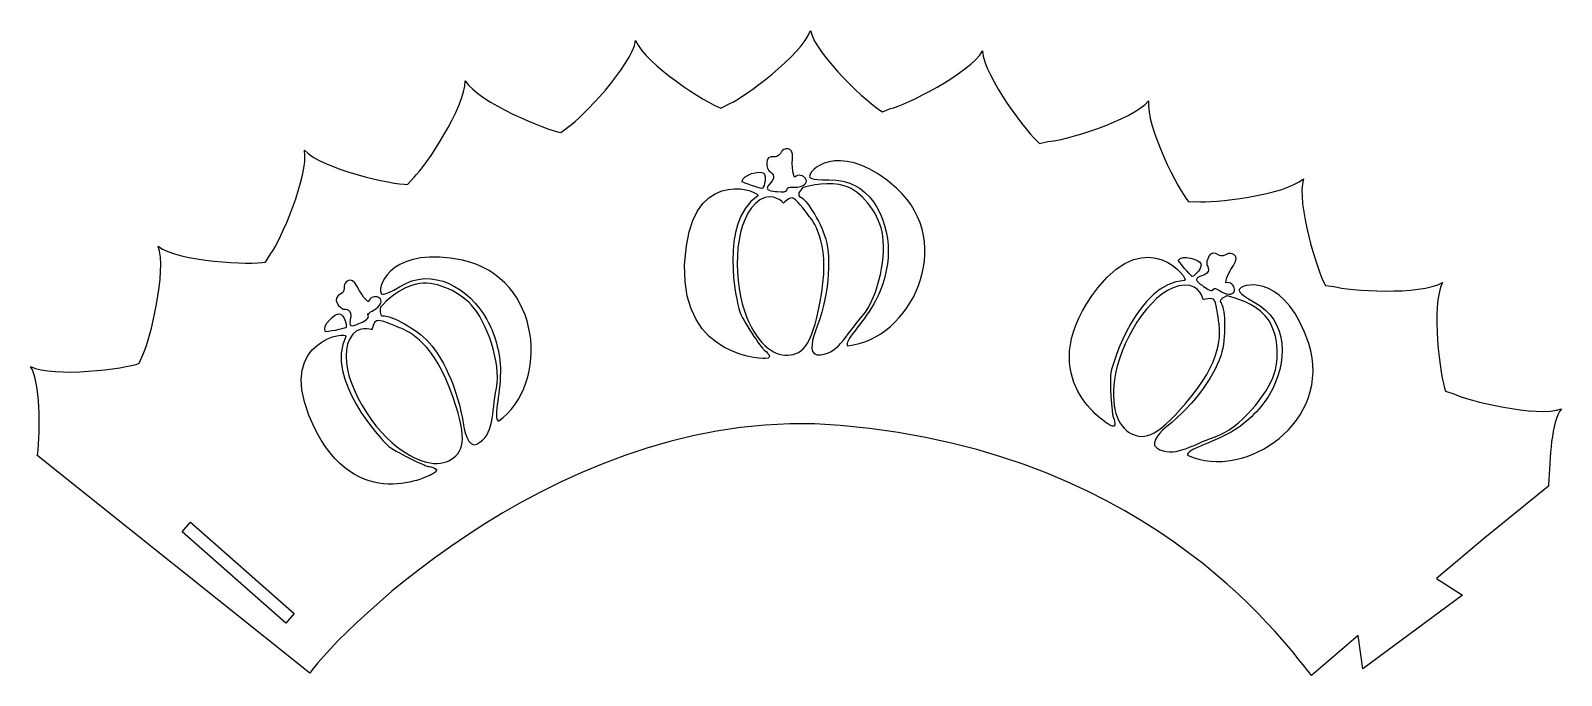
# Model space of a CAD drawing. Header units: centimetres. Extents: x -10.6 to 10.2, y -4.2 to 4.5.
import ezdxf

# ---------------------------------------------------------------- set-up
doc = ezdxf.new("R2010")
doc.units = ezdxf.units.CM
doc.header["$MEASUREMENT"] = 0
doc.layers.add('Camada 1', color=7, linetype='Continuous')

msp = doc.modelspace()

# ---------------------------------------------------------------- linework, layer by layer
at = {"layer": 'Camada 1'}
msp.add_open_spline([(9.98892, -1.6426), (10.00644, -1.27372), (10.02242, -0.79816), (10.16122, -0.61565), (10.16122, -0.61565), (9.83703, -0.73966), (8.88021, -0.50447), (8.704, -0.41195), (8.704, -0.41195), (8.704, -0.41195), (8.59399, -0.37869), (8.59399, -0.37869), (8.59399, -0.37869), (8.52147, -0.19327), (8.39333, 0.78362), (8.55227, 1.09218), (8.55227, 1.09218), (8.25456, 0.91374), (7.27145, 0.97918), (7.0818, 1.03971), (7.0818, 1.03971), (7.0818, 1.03971), (6.96769, 1.05336), (6.96769, 1.05336), (6.96769, 1.05336), (6.86411, 1.22335), (6.56822, 2.16315), (6.67122, 2.49462), (6.67122, 2.49462), (6.40896, 2.26724), (5.42942, 2.16095), (5.23215, 2.18762), (5.23215, 2.18762), (5.23215, 2.18762), (5.11743, 2.18124), (5.11743, 2.18124), (5.11743, 2.18124), (4.98585, 2.33065), (4.53132, 3.20483), (4.57517, 3.54916), (4.57517, 3.54916), (4.35641, 3.27966), (3.41021, 3.00491), (3.2113, 2.99692), (3.2113, 2.99692), (3.2113, 2.99692), (3.09941, 2.9707), (3.09941, 2.9707), (3.09941, 2.9707), (2.94391, 3.095), (2.34445, 3.87695), (2.32788, 4.22366), (2.32788, 4.22366), (2.15923, 3.92029), (1.27513, 3.48539), (1.08061, 3.44298), (1.08061, 3.44298), (1.08061, 3.44298), (0.97501, 3.39776), (0.97501, 3.39776), (0.97501, 3.39776), (0.80028, 3.49314), (0.07413, 4.15915), (-0.00241, 4.49769), (-0.00241, 4.49769), (-0.11584, 4.16963), (-0.91099, 3.58781), (-1.09519, 3.51228), (-1.09519, 3.51228), (-1.09519, 3.51228), (-1.21436, 3.44867), (-1.21436, 3.44867), (-1.21436, 3.44867), (-1.40301, 3.51225), (-2.23375, 4.04205), (-2.36792, 4.36214), (-2.36792, 4.36214), (-2.42266, 4.01948), (-3.1047, 3.30844), (-3.273, 3.20205), (-3.273, 3.20205), (-3.273, 3.20205), (-3.37934, 3.11871), (-3.37934, 3.11871), (-3.37934, 3.11871), (-3.57616, 3.14858), (-4.48628, 3.52604), (-4.674, 3.81803), (-4.674, 3.81803), (-4.66836, 3.47095), (-5.21655, 2.65228), (-5.36385, 2.51829), (-5.36385, 2.51829), (-5.36385, 2.51829), (-5.4541, 2.41775), (-5.4541, 2.41775), (-5.4541, 2.41775), (-5.65312, 2.41299), (-6.61496, 2.62667), (-6.85054, 2.88162), (-6.85054, 2.88162), (-6.78471, 2.54081), (-7.18243, 1.63937), (-7.30422, 1.48184), (-7.30422, 1.48184), (-7.30422, 1.48184), (-7.3756, 1.36717), (-7.3756, 1.36717), (-7.3756, 1.36717), (-7.57078, 1.32793), (-8.55511, 1.37135), (-8.83136, 1.58151), (-8.83136, 1.58151), (-8.70735, 1.25732), (-8.94249, 0.3005), (-9.03506, 0.12421), (-9.03506, 0.12421), (-9.03506, 0.12421), (-9.08546, -0.00115), (-9.08546, -0.00115), (-9.08546, -0.00115), (-9.27085, -0.07367), (-10.24777, -0.20184), (-10.55633, -0.04282), (-10.55633, -0.04282), (-10.42274, -0.26576), (-10.42584, -0.87279), (-10.46127, -1.24345), (-10.46127, -1.24345), (-10.46127, -1.24345), (-10.47423, -1.24218), (-10.47423, -1.24218), (-10.47423, -1.24218), (-10.47423, -1.24218), (-6.77774, -4.19215), (-6.77774, -4.19215), (-6.77774, -4.19215), (-6.35081, -3.58811), (-3.284, -0.52897), (0.40231, -0.84102), (0.40231, -0.84102), (4.7288, -1.20726), (6.52128, -3.93786), (6.78107, -4.22073), (6.78107, -4.22073), (6.78107, -4.22073), (7.40882, -3.68307), (7.40882, -3.68307), (7.40882, -3.68307), (7.40882, -3.68307), (7.47325, -4.13321), (7.47325, -4.13321), (7.47325, -4.13321), (7.47325, -4.13321), (8.8236, -3.13655), (8.8236, -3.13655), (8.8236, -3.13655), (8.8236, -3.13655), (8.46985, -2.91139), (8.46985, -2.91139), (8.46985, -2.91139), (8.46985, -2.91139), (9.12543, -2.36294), (9.12543, -2.36294), (9.12543, -2.36294), (9.12543, -2.36294), (9.12543, -2.36294), (9.12543, -2.36294), (9.12543, -2.36294), (9.12543, -2.36294), (9.98683, -1.66105), (9.98683, -1.66105), (9.98683, -1.66105), (9.98683, -1.66105), (9.98892, -1.6426), (9.98892, -1.6426)], degree=3, knots=[0, 0, 0, 0, 0.02222222, 0.02222222, 0.02222222, 0.02222222, 0.04444444, 0.04444444, 0.04444444, 0.04444444, 0.06666667, 0.06666667, 0.06666667, 0.06666667, 0.08888889, 0.08888889, 0.08888889, 0.08888889, 0.11111111, 0.11111111, 0.11111111, 0.11111111, 0.13333333, 0.13333333, 0.13333333, 0.13333333, 0.15555556, 0.15555556, 0.15555556, 0.15555556, 0.17777778, 0.17777778, 0.17777778, 0.17777778, 0.2, 0.2, 0.2, 0.2, 0.22222222, 0.22222222, 0.22222222, 0.22222222, 0.24444444, 0.24444444, 0.24444444, 0.24444444, 0.26666667, 0.26666667, 0.26666667, 0.26666667, 0.28888889, 0.28888889, 0.28888889, 0.28888889, 0.31111111, 0.31111111, 0.31111111, 0.31111111, 0.33333333, 0.33333333, 0.33333333, 0.33333333, 0.35555556, 0.35555556, 0.35555556, 0.35555556, 0.37777778, 0.37777778, 0.37777778, 0.37777778, 0.4, 0.4, 0.4, 0.4, 0.42222222, 0.42222222, 0.42222222, 0.42222222, 0.44444444, 0.44444444, 0.44444444, 0.44444444, 0.46666667, 0.46666667, 0.46666667, 0.46666667, 0.48888889, 0.48888889, 0.48888889, 0.48888889, 0.51111111, 0.51111111, 0.51111111, 0.51111111, 0.53333333, 0.53333333, 0.53333333, 0.53333333, 0.55555556, 0.55555556, 0.55555556, 0.55555556, 0.57777778, 0.57777778, 0.57777778, 0.57777778, 0.6, 0.6, 0.6, 0.6, 0.62222222, 0.62222222, 0.62222222, 0.62222222, 0.64444444, 0.64444444, 0.64444444, 0.64444444, 0.66666667, 0.66666667, 0.66666667, 0.66666667, 0.68888889, 0.68888889, 0.68888889, 0.68888889, 0.71111111, 0.71111111, 0.71111111, 0.71111111, 0.73333333, 0.73333333, 0.73333333, 0.73333333, 0.75555556, 0.75555556, 0.75555556, 0.75555556, 0.77777778, 0.77777778, 0.77777778, 0.77777778, 0.8, 0.8, 0.8, 0.8, 0.82222222, 0.82222222, 0.82222222, 0.82222222, 0.84444444, 0.84444444, 0.84444444, 0.84444444, 0.86666667, 0.86666667, 0.86666667, 0.86666667, 0.88888889, 0.88888889, 0.88888889, 0.88888889, 0.91111111, 0.91111111, 0.91111111, 0.91111111, 0.93333333, 0.93333333, 0.93333333, 0.93333333, 0.95555556, 0.95555556, 0.95555556, 0.95555556, 1, 1, 1, 1], dxfattribs=at)
at = {"layer": 'Camada 1', "color": 7}
for points, knots in [([(-0.47665, 2.791), (-0.45223, 2.78693), (-0.40788, 2.83003), (-0.39302, 2.86469), (-0.39302, 2.86469), (-0.37815, 2.89935), (-0.23139, 2.95335), (-0.24446, 2.7706), (-0.24446, 2.7706), (-0.25862, 2.57235), (-0.21594, 2.51464), (-0.21594, 2.51464), (-0.21594, 2.51464), (-0.12209, 2.61058), (0.06613, 2.4192), (-0.17633, 2.38095), (-0.17633, 2.38095), (-0.21305, 2.37516), (-0.31497, 2.39582), (-0.31497, 2.35618), (-0.31497, 2.35618), (-0.31497, 2.31654), (-0.37741, 2.31057), (-0.45364, 2.32149), (-0.45364, 2.32149), (-0.51113, 2.32977), (-0.65075, 2.32683), (-0.55349, 2.42544), (-0.55349, 2.42544), (-0.4394, 2.54112), (-0.54277, 2.58395), (-0.56257, 2.5988), (-0.56257, 2.5988), (-0.5824, 2.61365), (-0.65492, 2.82068), (-0.47665, 2.791)], [0, 0, 0, 0, 0.1, 0.1, 0.1, 0.1, 0.2, 0.2, 0.2, 0.2, 0.3, 0.3, 0.3, 0.3, 0.4, 0.4, 0.4, 0.4, 0.5, 0.5, 0.5, 0.5, 0.6, 0.6, 0.6, 0.6, 0.7, 0.7, 0.7, 0.7, 0.8, 0.8, 0.8, 0.8, 1, 1, 1, 1]), ([(-0.01302, 2.52694), (0.00108, 2.67093), (0.47537, 2.99271), (1.16694, 2.36324), (1.16694, 2.36324), (1.98376, 1.61981), (1.35609, 0.31947), (0.50112, 0.2353), (0.50112, 0.2353), (0.44897, 0.29957), (0.68956, 0.51698), (0.85648, 0.80214), (0.85648, 0.80214), (0.9889, 1.02849), (1.05045, 1.30982), (1.05145, 1.50323), (1.05145, 1.50323), (1.05404, 1.99059), (0.77742, 2.50153), (0.24754, 2.47978), (0.24754, 2.47978), (-0.02109, 2.46876), (-0.01302, 2.52694), (-0.01302, 2.52694)], [0, 0, 0, 0, 0.14285714, 0.14285714, 0.14285714, 0.14285714, 0.28571429, 0.28571429, 0.28571429, 0.28571429, 0.42857143, 0.42857143, 0.42857143, 0.42857143, 0.57142857, 0.57142857, 0.57142857, 0.57142857, 0.71428571, 0.71428571, 0.71428571, 0.71428571, 1, 1, 1, 1]), ([(-0.71612, 2.26209), (-0.64622, 2.30868), (-1.52821, 2.67804), (-1.68174, 1.58859), (-1.68174, 1.58859), (-1.88692, 0.13251), (-0.73593, 0.0634), (-0.61214, 0.0634), (-0.61214, 0.0634), (-0.48834, 0.0634), (-0.60719, 0.16741), (-0.63196, 0.18228), (-0.63196, 0.18228), (-0.65673, 0.1971), (-0.92906, 0.58831), (-0.96375, 0.70716), (-0.96375, 0.70716), (-0.99835, 0.82604), (-1.25092, 1.90554), (-0.71612, 2.26209)], [0, 0, 0, 0, 0.16666667, 0.16666667, 0.16666667, 0.16666667, 0.33333333, 0.33333333, 0.33333333, 0.33333333, 0.5, 0.5, 0.5, 0.5, 0.66666667, 0.66666667, 0.66666667, 0.66666667, 1, 1, 1, 1]), ([(-0.65172, 2.3611), (-0.62201, 2.40073), (-0.59229, 2.52945), (-0.63688, 2.56909), (-0.63688, 2.56909), (-0.68144, 2.60872), (-0.92903, 2.55422), (-0.92406, 2.45519), (-0.92406, 2.45519), (-0.83495, 2.40568), (-0.65172, 2.3611), (-0.65172, 2.3611)], [0, 0, 0, 0, 0.25, 0.25, 0.25, 0.25, 0.5, 0.5, 0.5, 0.5, 1, 1, 1, 1]), ([(-0.36454, 2.16303), (-0.35462, 2.1779), (-0.29522, 2.23727), (-0.25064, 2.23727), (-0.25064, 2.23727), (-0.20608, 2.23727), (-0.07242, 2.05905), (-0.02781, 1.99962), (-0.02781, 1.99962), (0.01675, 1.94017), (0.26437, 1.66778), (0.15047, 0.9597), (0.15047, 0.9597), (0.03657, 0.25157), (-0.0966, 0.11965), (-0.31006, 0.10795), (-0.31006, 0.10795), (-0.5081, 0.09718), (-0.74583, 0.27633), (-0.89439, 0.70715), (-0.89439, 0.70715), (-1.0655, 1.20338), (-1.02882, 1.98546), (-0.6864, 2.20755), (-0.6864, 2.20755), (-0.50318, 2.32647), (-0.36454, 2.16303), (-0.36454, 2.16303)], [0, 0, 0, 0, 0.125, 0.125, 0.125, 0.125, 0.25, 0.25, 0.25, 0.25, 0.375, 0.375, 0.375, 0.375, 0.5, 0.5, 0.5, 0.5, 0.625, 0.625, 0.625, 0.625, 0.75, 0.75, 0.75, 0.75, 1, 1, 1, 1]), ([(-0.11197, 2.37102), (0.00196, 2.40568), (0.2495, 2.46511), (0.46739, 2.39579), (0.46739, 2.39579), (0.68525, 2.32647), (0.90408, 2.05972), (0.96751, 1.77677), (0.96751, 1.77677), (1.03191, 1.48959), (0.92999, 0.90198), (0.70012, 0.63787), (0.70012, 0.63787), (0.46739, 0.37046), (0.3632, 0.10286), (0.09102, 0.11294), (0.09102, 0.11294), (-0.04267, 0.11791), (0.04374, 0.38139), (0.06133, 0.42488), (0.06133, 0.42488), (0.24948, 0.89041), (0.28215, 1.40484), (0.20492, 1.67773), (0.20492, 1.67773), (0.13062, 1.94017), (-0.07239, 2.2274), (-0.13674, 2.24719), (-0.13674, 2.24719), (-0.20111, 2.26702), (-0.11197, 2.37102), (-0.11197, 2.37102)], [0, 0, 0, 0, 0.11111111, 0.11111111, 0.11111111, 0.11111111, 0.22222222, 0.22222222, 0.22222222, 0.22222222, 0.33333333, 0.33333333, 0.33333333, 0.33333333, 0.44444444, 0.44444444, 0.44444444, 0.44444444, 0.55555556, 0.55555556, 0.55555556, 0.55555556, 0.66666667, 0.66666667, 0.66666667, 0.66666667, 0.77777778, 0.77777778, 0.77777778, 0.77777778, 1, 1, 1, 1]), ([(5.06042, 1.11931), (5.14424, 1.12473), (4.56509, 1.8856), (3.88742, 1.01887), (3.88742, 1.01887), (2.9817, -0.13956), (3.94394, -0.77487), (4.05114, -0.83679), (4.05114, -0.83679), (4.15835, -0.89868), (4.10742, -0.74919), (4.09342, -0.72392), (4.09342, -0.72392), (4.0794, -0.69871), (4.03913, -0.22373), (4.06855, -0.10347), (4.06855, -0.10347), (4.09795, 0.01676), (4.41899, 1.07793), (5.06042, 1.11931)], [0, 0, 0, 0, 0.16666667, 0.16666667, 0.16666667, 0.16666667, 0.33333333, 0.33333333, 0.33333333, 0.33333333, 0.5, 0.5, 0.5, 0.5, 0.66666667, 0.66666667, 0.66666667, 0.66666667, 1, 1, 1, 1]), ([(-5.81364, 0.94442), (-5.87341, 1.07616), (-5.62356, 1.59199), (-4.70993, 1.39262), (-4.70993, 1.39262), (-3.63083, 1.15722), (-3.52423, -0.28275), (-4.22259, -0.78315), (-4.22259, -0.78315), (-4.29987, -0.75357), (-4.20023, -0.44499), (-4.19827, -0.11455), (-4.19827, -0.11455), (-4.19676, 0.14768), (-4.28415, 0.4221), (-4.37996, 0.59009), (-4.37996, 0.59009), (-4.62139, 1.01345), (-5.11643, 1.31761), (-5.56445, 1.03385), (-5.56445, 1.03385), (-5.79154, 0.89002), (-5.81364, 0.94442), (-5.81364, 0.94442)], [0, 0, 0, 0, 0.14285714, 0.14285714, 0.14285714, 0.14285714, 0.28571429, 0.28571429, 0.28571429, 0.28571429, 0.42857143, 0.42857143, 0.42857143, 0.42857143, 0.57142857, 0.57142857, 0.57142857, 0.57142857, 0.71428571, 0.71428571, 0.71428571, 0.71428571, 1, 1, 1, 1]), ([(5.16567, 1.17286), (5.2112, 1.19233), (5.30132, 1.28896), (5.28251, 1.34555), (5.28251, 1.34555), (5.26372, 1.40214), (5.02205, 1.47874), (4.97684, 1.39053), (4.97684, 1.39053), (5.02928, 1.30309), (5.16567, 1.17286), (5.16567, 1.17286)], [0, 0, 0, 0, 0.25, 0.25, 0.25, 0.25, 0.5, 0.5, 0.5, 0.5, 1, 1, 1, 1]), ([(5.53223, 1.45763), (5.55136, 1.44189), (5.61129, 1.45705), (5.6415, 1.47964), (5.6415, 1.47964), (5.67172, 1.50221), (5.82581, 1.47562), (5.72312, 1.32388), (5.72312, 1.32388), (5.61173, 1.15926), (5.61985, 1.08795), (5.61985, 1.08795), (5.61985, 1.08795), (5.7491, 1.12412), (5.81641, 0.86424), (5.58731, 0.95235), (5.58731, 0.95235), (5.5526, 0.96569), (5.47465, 1.03453), (5.45486, 1.00024), (5.45486, 1.00024), (5.43504, 0.96592), (5.37797, 0.99196), (5.31744, 1.03956), (5.31744, 1.03956), (5.27177, 1.07546), (5.1494, 1.14275), (5.28291, 1.17952), (5.28291, 1.17952), (5.43954, 1.22265), (5.37147, 1.31141), (5.36173, 1.33417), (5.36173, 1.33417), (5.35196, 1.3569), (5.39271, 1.57248), (5.53223, 1.45763)], [0, 0, 0, 0, 0.1, 0.1, 0.1, 0.1, 0.2, 0.2, 0.2, 0.2, 0.3, 0.3, 0.3, 0.3, 0.4, 0.4, 0.4, 0.4, 0.5, 0.5, 0.5, 0.5, 0.6, 0.6, 0.6, 0.6, 0.7, 0.7, 0.7, 0.7, 0.8, 0.8, 0.8, 0.8, 1, 1, 1, 1]), ([(-6.3472, 0.94127), (-6.32402, 0.94997), (-6.30714, 1.00945), (-6.31161, 1.04692), (-6.31161, 1.04692), (-6.31606, 1.08436), (-6.21596, 1.20453), (-6.1359, 1.03972), (-6.1359, 1.03972), (-6.04904, 0.86094), (-5.98321, 0.83231), (-5.98321, 0.83231), (-5.98321, 0.83231), (-5.9499, 0.96233), (-5.69119, 0.8907), (-5.88206, 0.73635), (-5.88206, 0.73635), (-5.91095, 0.71296), (-6.00956, 0.67989), (-5.98975, 0.64557), (-5.98975, 0.64557), (-5.96993, 0.61125), (-6.02102, 0.57485), (-6.09251, 0.54619), (-6.09251, 0.54619), (-6.14643, 0.52463), (-6.26589, 0.45226), (-6.23097, 0.5863), (-6.23097, 0.5863), (-6.19001, 0.74352), (-6.30095, 0.72894), (-6.32551, 0.73187), (-6.32551, 0.73187), (-6.35011, 0.73484), (-6.51642, 0.87787), (-6.3472, 0.94127)], [0, 0, 0, 0, 0.1, 0.1, 0.1, 0.1, 0.2, 0.2, 0.2, 0.2, 0.3, 0.3, 0.3, 0.3, 0.4, 0.4, 0.4, 0.4, 0.5, 0.5, 0.5, 0.5, 0.6, 0.6, 0.6, 0.6, 0.7, 0.7, 0.7, 0.7, 0.8, 0.8, 0.8, 0.8, 1, 1, 1, 1]), ([(-5.82139, 0.75992), (-5.74006, 0.84689), (-5.55538, 1.02215), (-5.33202, 1.07104), (-5.33202, 1.07104), (-5.10869, 1.11994), (-4.78579, 0.99833), (-4.58941, 0.78503), (-4.58941, 0.78503), (-4.39005, 0.56849), (-4.18449, 0.00866), (-4.25154, -0.33498), (-4.25154, -0.33498), (-4.31935, -0.68293), (-4.27583, -0.96678), (-4.51655, -1.09412), (-4.51655, -1.09412), (-4.63482, -1.15667), (-4.69173, -0.88528), (-4.69824, -0.83882), (-4.69824, -0.83882), (-4.76806, -0.34159), (-4.99701, 0.12027), (-5.20031, 0.31796), (-5.20031, 0.31796), (-5.39586, 0.50812), (-5.71532, 0.65533), (-5.78094, 0.6403), (-5.78094, 0.6403), (-5.84658, 0.62525), (-5.82139, 0.75992), (-5.82139, 0.75992)], [0, 0, 0, 0, 0.11111111, 0.11111111, 0.11111111, 0.11111111, 0.22222222, 0.22222222, 0.22222222, 0.22222222, 0.33333333, 0.33333333, 0.33333333, 0.33333333, 0.44444444, 0.44444444, 0.44444444, 0.44444444, 0.55555556, 0.55555556, 0.55555556, 0.55555556, 0.66666667, 0.66666667, 0.66666667, 0.66666667, 0.77777778, 0.77777778, 0.77777778, 0.77777778, 1, 1, 1, 1]), ([(5.31537, 0.85774), (5.33138, 0.86565), (5.41253, 0.88737), (5.45113, 0.86507), (5.45113, 0.86507), (5.48971, 0.84279), (5.51638, 0.6216), (5.52529, 0.54783), (5.52529, 0.54783), (5.53415, 0.47406), (5.61242, 0.11436), (5.15974, -0.4419), (5.15974, -0.4419), (4.70706, -0.99819), (4.52575, -1.04586), (4.33503, -0.94929), (4.33503, -0.94929), (4.15813, -0.8596), (4.04185, -0.58557), (4.12858, -0.13818), (4.12858, -0.13818), (4.22849, 0.37712), (4.65132, 1.03607), (5.05891, 1.05721), (5.05891, 1.05721), (5.27698, 1.06859), (5.31537, 0.85774), (5.31537, 0.85774)], [0, 0, 0, 0, 0.125, 0.125, 0.125, 0.125, 0.25, 0.25, 0.25, 0.25, 0.375, 0.375, 0.375, 0.375, 0.5, 0.5, 0.5, 0.5, 0.625, 0.625, 0.625, 0.625, 0.75, 0.75, 0.75, 0.75, 1, 1, 1, 1]), ([(5.80173, 0.99712), (5.88595, 1.11475), (6.45758, 1.15632), (6.74174, 0.26539), (6.74174, 0.26539), (7.07742, -0.78686), (5.88367, -1.59913), (5.10114, -1.24456), (5.10114, -1.24456), (5.08812, -1.16283), (5.40517, -1.09483), (5.6923, -0.93135), (5.6923, -0.93135), (5.92016, -0.80155), (6.11413, -0.58866), (6.2117, -0.42166), (6.2117, -0.42166), (6.45763, -0.00089), (6.47353, 0.57992), (6.00379, 0.82601), (6.00379, 0.82601), (5.76567, 0.95077), (5.80173, 0.99712), (5.80173, 0.99712)], [0, 0, 0, 0, 0.14285714, 0.14285714, 0.14285714, 0.14285714, 0.28571429, 0.28571429, 0.28571429, 0.28571429, 0.42857143, 0.42857143, 0.42857143, 0.42857143, 0.57142857, 0.57142857, 0.57142857, 0.57142857, 0.71428571, 0.71428571, 0.71428571, 0.71428571, 1, 1, 1, 1]), ([(5.63809, 0.91158), (5.75408, 0.88462), (5.99816, 0.81231), (6.15223, 0.64332), (6.15223, 0.64332), (6.30622, 0.47436), (6.36236, 0.13394), (6.27584, -0.14281), (6.27584, -0.14281), (6.18802, -0.42372), (5.80594, -0.88166), (5.47481, -0.99543), (5.47481, -0.99543), (5.13956, -1.11066), (4.91551, -1.29031), (4.6849, -1.1455), (4.6849, -1.1455), (4.57161, -1.07438), (4.77814, -0.88938), (4.81515, -0.86052), (4.81515, -0.86052), (5.21086, -0.55143), (5.49637, -0.12225), (5.56593, 0.15268), (5.56593, 0.15268), (5.63279, 0.4171), (5.60059, 0.76736), (5.55476, 0.81668), (5.55476, 0.81668), (5.50886, 0.86607), (5.63809, 0.91158), (5.63809, 0.91158)], [0, 0, 0, 0, 0.11111111, 0.11111111, 0.11111111, 0.11111111, 0.22222222, 0.22222222, 0.22222222, 0.22222222, 0.33333333, 0.33333333, 0.33333333, 0.33333333, 0.44444444, 0.44444444, 0.44444444, 0.44444444, 0.55555556, 0.55555556, 0.55555556, 0.55555556, 0.66666667, 0.66666667, 0.66666667, 0.66666667, 0.77777778, 0.77777778, 0.77777778, 0.77777778, 1, 1, 1, 1]), ([(-6.28388, 0.48145), (-6.27795, 0.53061), (-6.31658, 0.65697), (-6.37503, 0.66899), (-6.37503, 0.66899), (-6.43342, 0.68103), (-6.62059, 0.51005), (-6.5668, 0.42676), (-6.5668, 0.42676), (-6.46486, 0.42843), (-6.28388, 0.48145), (-6.28388, 0.48145)], [0, 0, 0, 0, 0.25, 0.25, 0.25, 0.25, 0.5, 0.5, 0.5, 0.5, 1, 1, 1, 1]), ([(-6.29013, 0.3635), (-6.2529, 0.4388), (-7.20141, 0.31767), (-6.78964, -0.70256), (-6.78964, -0.70256), (-6.23931, -2.06617), (-5.20796, -1.55052), (-5.10073, -1.48861), (-5.10073, -1.48861), (-4.99352, -1.4267), (-5.14846, -1.39606), (-5.17733, -1.39553), (-5.17733, -1.39553), (-5.20617, -1.39508), (-5.63765, -1.19246), (-5.72711, -1.10687), (-5.72711, -1.10687), (-5.81652, -1.02128), (-6.575, -0.21269), (-6.29013, 0.3635)], [0, 0, 0, 0, 0.16666667, 0.16666667, 0.16666667, 0.16666667, 0.33333333, 0.33333333, 0.33333333, 0.33333333, 0.5, 0.5, 0.5, 0.5, 0.66666667, 0.66666667, 0.66666667, 0.66666667, 1, 1, 1, 1]), ([(-5.93611, 0.45354), (-5.93497, 0.47137), (-5.9132, 0.55249), (-5.87459, 0.57477), (-5.87459, 0.57477), (-5.83601, 0.59705), (-5.63112, 0.50955), (-5.56278, 0.48039), (-5.56278, 0.48039), (-5.49446, 0.45118), (-5.14384, 0.3391), (-4.88844, -0.33106), (-4.88844, -0.33106), (-4.63301, -1.00125), (-4.68238, -1.18209), (-4.8614, -1.29896), (-4.8614, -1.29896), (-5.02751, -1.40733), (-5.32297, -1.37103), (-5.66706, -1.07221), (-5.66706, -1.07221), (-6.06338, -0.72801), (-6.42263, -0.03237), (-6.23716, 0.33119), (-6.23716, 0.33119), (-6.13791, 0.52571), (-5.93611, 0.45354), (-5.93611, 0.45354)], [0, 0, 0, 0, 0.125, 0.125, 0.125, 0.125, 0.25, 0.25, 0.25, 0.25, 0.375, 0.375, 0.375, 0.375, 0.5, 0.5, 0.5, 0.5, 0.625, 0.625, 0.625, 0.625, 0.75, 0.75, 0.75, 0.75, 1, 1, 1, 1]), ([(-8.39205, -2.14842), (-8.39205, -2.14842), (-8.50641, -2.2784), (-8.50641, -2.2784), (-8.50641, -2.2784), (-8.50641, -2.2784), (-7.10268, -3.51349), (-7.10268, -3.51349), (-7.10268, -3.51349), (-7.10268, -3.51349), (-6.98831, -3.38352), (-6.98831, -3.38352), (-6.98831, -3.38352), (-6.98831, -3.38352), (-8.39205, -2.14842), (-8.39205, -2.14842)], [0, 0, 0, 0, 0.2, 0.2, 0.2, 0.2, 0.4, 0.4, 0.4, 0.4, 0.6, 0.6, 0.6, 0.6, 1, 1, 1, 1])]:
    msp.add_open_spline(points, degree=3, knots=knots, dxfattribs=at)

doc.saveas('drawing.dxf')
